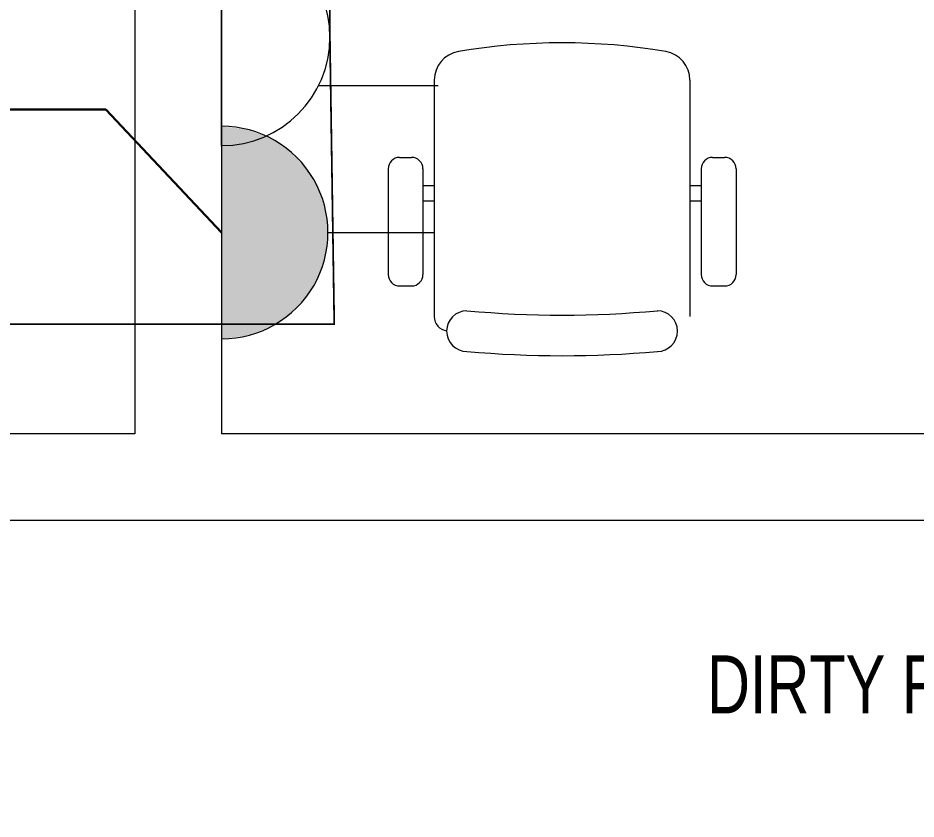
# Model space of a CAD drawing. Header units: metres. Extents: x 75097 to 220762, y -1557923 to -1361206.
# Drawn here: x 166662 to 168212, y -1410498 to -1409115 of the extents above; entities that cross this region are included whole.
import ezdxf

# ---------------------------------------------------------------- set-up
doc = ezdxf.new("R2010")
doc.units = ezdxf.units.M
doc.layers.get('0').update_dxf_attribs({"lineweight": 0})
for name, color, linetype, lineweight in [('A-100 - Copy$0$72_EGR_BASE_TEXT', 8, 'Continuous', 0), ('A-100 - Copy$0$Medical Equipment and Furniture', 8, 'Continuous', 0), ('A-100 - Copy$0$NEW', 8, 'Continuous', 5), ('A-100 - Copy$0$Walls', 8, 'Continuous', 0), ('E-LG', 245, 'Continuous', 30)]:
    doc.layers.add(name, color=color, linetype=linetype, lineweight=lineweight)
doc.layers.add('E-POWR', color=7, linetype='Continuous', lineweight=9, true_color=0x4e7e3e)
doc.layers.add('E-PW', color=7, linetype='Continuous', lineweight=9, true_color=0x4e7e3e)
doc.styles.add('A-100 - Copy$0$X3G_ENTITY_2587EA', font='swisscl.ttf', dxfattribs={"height": 200})

# ---------------------------------------------------------------- blocks, each defined once
blk = doc.blocks.new('GI-041_dwg_E-SKT2-3902840-GI-041')
at = {"layer": 'E-POWR'}
blk.add_line((0.1982, 0), (-0.1982, 0), dxfattribs=at)
at = {"layer": 'E-PW'}
for p, q in [((-0.0879, 0.1765), (-0.0879, 0.3944)), ((0.0878, 0.1766), (0.0878, 0.3944)), ((-0.1466, 0), (0.1466, 0))]:
    blk.add_line(p, q, dxfattribs=at)
blk.add_arc((0, 0), 0.1972, 0.0142, 180.0142, dxfattribs=at)
blk = doc.blocks.new('GI-041_dwg_UPS-E-SKT1-3902843-GI-041')
at = {"layer": 'E-POWR'}
blk.add_hatch(color=256, dxfattribs=at).paths.add_polyline_path([(-0.1987, -0.0005), (0.1987, -0.0005), (0.1929, 0.0471), (0.176, 0.0919), (0.1487, 0.1313), (0.1129, 0.1631), (0.0705, 0.1853), (0.024, 0.1968), (-0.024, 0.1968), (-0.0705, 0.1853), (-0.1129, 0.1631), (-0.1487, 0.1313), (-0.176, 0.0919), (-0.1929, 0.0471)], flags=0)
for p, q in [((0, 0.1983), (0, 0.397)), ((-0.1987, -0.0005), (0.1987, -0.0005)), ((-0.1473, -0.0005), (0.1473, -0.0005))]:
    blk.add_line(p, q, dxfattribs=at)
blk.add_arc((0, -0.0005), 0.1987, 360, 180, dxfattribs=at)
blk = doc.blocks.new('*X81')
for p, q in [((5, 3), (5, 3)), ((5, 3), (5, 3)), ((5, 3), (5, 3)), ((5, 3), (5, 3)), ((5, 3), (5, 3)), ((5, 3), (5, 3)), ((5, 3), (5, 3)), ((5, 3), (5, 3)), ((5, 3), (5, 3)), ((5, 3), (5, 3)), ((5, 3), (5, 3)), ((5, 3), (5, 3)), ((5, 3), (5, 3)), ((5, 3), (5, 3)), ((5, 3), (5, 3)), ((5, 3), (5, 3)), ((5, 3), (5, 3)), ((5, 3), (5, 3)), ((5, 3), (5, 3)), ((5, 3), (5, 3)), ((5, 3), (5, 3)), ((5, 3), (5, 3)), ((5, 3), (5, 3)), ((5, 3), (5, 3)), ((5, 3), (5, 3)), ((5, 3), (5, 3)), ((5, 3), (5, 3)), ((5, 3), (5, 3)), ((5, 3), (5, 3)), ((5, 3), (5, 3)), ((5, 3), (5, 3)), ((5, 3), (5, 3)), ((5, 3), (5, 3)), ((5, 3), (5, 3)), ((5, 3), (5, 3)), ((5, 3), (5, 3)), ((5, 3), (5, 3)), ((5, 3), (5, 3)), ((5, 3), (5, 3)), ((5, 3), (5, 3)), ((5, 3), (5, 3)), ((5, 3), (5, 3)), ((5, 3), (5, 3)), ((5, 3), (5, 3)), ((5, 3), (5, 3)), ((5, 3), (5, 3)), ((5, 3), (5, 3)), ((5, 3), (5, 3)), ((5, 3), (5, 3)), ((5, 3), (5, 3)), ((5, 3), (5, 3)), ((5, 3), (5, 3)), ((5, 3), (5, 3)), ((5, 3), (5, 3)), ((5, 3), (5, 3)), ((5, 3), (5, 3)), ((5, 3), (5, 3)), ((5, 3), (5, 3)), ((5, 3), (5, 3)), ((5, 3), (5, 3)), ((5, 3), (5, 3)), ((5, 3), (5, 3)), ((5, 3), (5, 3)), ((5, 3), (5, 3)), ((5, 3), (5, 3)), ((5, 3), (5, 3)), ((6, 3), (5, 3)), ((5, 3), (5, 3)), ((6, 3), (5, 3)), ((5, 3), (5, 3)), ((6, 3), (5, 3)), ((5, 3), (5, 3)), ((6, 3), (5, 3)), ((5, 3), (5, 3)), ((5, 3), (5, 3)), ((5, 3), (5, 3)), ((5, 3), (5, 3)), ((5, 3), (5, 3)), ((5, 3), (5, 3)), ((5, 3), (5, 3)), ((5, 3), (5, 3)), ((5, 3), (5, 3)), ((5, 3), (5, 3)), ((5, 3), (5, 3)), ((5, 3), (5, 3)), ((5, 3), (5, 3)), ((5, 3), (5, 3)), ((5, 3), (5, 3)), ((5, 3), (5, 3)), ((5, 3), (5, 3)), ((5, 3), (5, 3)), ((5, 3), (5, 3)), ((5, 3), (5, 3)), ((5, 3), (5, 3)), ((5, 3), (5, 3)), ((5, 3), (5, 3)), ((6, 3), (6, 3)), ((6, 3), (6, 3)), ((6, 3), (6, 3)), ((6, 3), (6, 3)), ((6, 3), (6, 3)), ((6, 3), (6, 3)), ((6, 3), (6, 3)), ((6, 3), (6, 3)), ((6, 3), (6, 3)), ((6, 3), (6, 3)), ((6, 3), (6, 3)), ((6, 3), (6, 3)), ((6, 3), (6, 3)), ((6, 3), (6, 3)), ((6, 3), (6, 3)), ((6, 3), (6, 3)), ((6, 3), (6, 3)), ((6, 3), (6, 3)), ((6, 3), (6, 3)), ((6, 3), (6, 3)), ((6, 3), (6, 3)), ((6, 3), (6, 3)), ((6, 3), (6, 3)), ((6, 3), (6, 3)), ((6, 3), (6, 3)), ((6, 3), (6, 3)), ((6, 3), (6, 3)), ((6, 3), (6, 3)), ((6, 3), (6, 3)), ((6, 3), (6, 3)), ((6, 3), (6, 3)), ((6, 3), (6, 3)), ((6, 3), (6, 3)), ((6, 3), (6, 3)), ((6, 3), (6, 3)), ((6, 3), (6, 3)), ((6, 3), (6, 3)), ((6, 3), (6, 3)), ((6, 3), (6, 3)), ((6, 3), (6, 3)), ((6, 3), (6, 3)), ((6, 3), (6, 3)), ((6, 3), (6, 3)), ((6, 3), (6, 3)), ((6, 3), (6, 3)), ((6, 3), (6, 3)), ((6, 3), (6, 3)), ((6, 3), (6, 3)), ((6, 3), (6, 3)), ((6, 3), (6, 3)), ((6, 3), (6, 3)), ((6, 3), (6, 3)), ((6, 3), (6, 3)), ((6, 3), (6, 3)), ((6, 3), (6, 3)), ((6, 3), (6, 3)), ((6, 3), (6, 3)), ((6, 3), (6, 3)), ((6, 3), (6, 3)), ((6, 3), (6, 3)), ((6, 3), (6, 3)), ((6, 3), (6, 3)), ((6, 3), (6, 3)), ((6, 3), (6, 3)), ((6, 3), (6, 3)), ((6, 3), (6, 3)), ((6, 3), (6, 3)), ((6, 3), (6, 3)), ((6, 3), (6, 3)), ((6, 3), (6, 3)), ((6, 3), (6, 3)), ((6, 3), (6, 3)), ((6, 3), (6, 3)), ((6, 3), (6, 3)), ((6, 3), (6, 3)), ((6, 3), (6, 3)), ((6, 3), (6, 3)), ((6, 3), (6, 3)), ((6, 3), (6, 3)), ((6, 3), (6, 3)), ((6, 3), (6, 3)), ((6, 3), (6, 3)), ((6, 3), (6, 3)), ((6, 3), (6, 3)), ((6, 3), (6, 3)), ((6, 3), (6, 3)), ((6, 3), (6, 3)), ((6, 3), (6, 3)), ((6, 3), (6, 3)), ((6, 3), (6, 3)), ((6, 3), (6, 3)), ((6, 3), (6, 3)), ((6, 3), (6, 3)), ((6, 3), (6, 3)), ((6, 3), (6, 3)), ((6, 3), (6, 3)), ((6, 3), (6, 3)), ((6, 3), (6, 3)), ((6, 3), (6, 3)), ((6, 3), (6, 3)), ((6, 3), (6, 3)), ((6, 3), (6, 3)), ((6, 3), (6, 3)), ((6, 3), (6, 3)), ((6, 3), (6, 3)), ((6, 3), (6, 3)), ((6, 3), (6, 3)), ((6, 3), (6, 3)), ((6, 3), (6, 3)), ((6, 3), (6, 3)), ((6, 3), (6, 3)), ((6, 3), (6, 3)), ((6, 3), (6, 3)), ((6, 3), (6, 3)), ((6, 3), (6, 3)), ((6, 3), (6, 3)), ((6, 3), (6, 3)), ((6, 3), (6, 3)), ((6, 3), (6, 3)), ((6, 3), (6, 3)), ((6, 3), (6, 3)), ((6, 3), (6, 3)), ((6, 3), (6, 3)), ((6, 3), (6, 3)), ((6, 3), (6, 3)), ((6, 3), (6, 3)), ((6, 3), (6, 3)), ((6, 3), (6, 3)), ((6, 3), (6, 3)), ((6, 3), (6, 3)), ((6, 3), (6, 3)), ((6, 3), (6, 3)), ((6, 3), (6, 3)), ((6, 3), (6, 3)), ((6, 3), (6, 3)), ((6, 3), (6, 3)), ((6, 3), (6, 3)), ((6, 3), (6, 3)), ((6, 3), (6, 3)), ((6, 3), (6, 3)), ((6, 3), (6, 3)), ((6, 3), (6, 3)), ((6, 3), (6, 3)), ((6, 3), (6, 3)), ((6, 3), (6, 3)), ((6, 3), (6, 3)), ((6, 3), (6, 3)), ((6, 3), (6, 3)), ((6, 3), (6, 3)), ((6, 3), (6, 3)), ((6, 3), (6, 3)), ((6, 3), (6, 3)), ((6, 3), (6, 3)), ((6, 3), (6, 3)), ((6, 3), (6, 3)), ((6, 3), (6, 3)), ((6, 3), (6, 3)), ((6, 3), (6, 3)), ((6, 3), (6, 3)), ((6, 3), (6, 3)), ((6, 3), (6, 3)), ((6, 3), (6, 3)), ((6, 3), (6, 3)), ((6, 3), (6, 3)), ((6, 3), (6, 3)), ((6, 3), (6, 3)), ((6, 3), (6, 3)), ((6, 3), (6, 3)), ((6, 3), (6, 3)), ((6, 3), (6, 3)), ((6, 3), (6, 3)), ((6, 3), (6, 3)), ((6, 3), (6, 3)), ((6, 3), (6, 3)), ((6, 3), (6, 3)), ((6, 3), (6, 3)), ((6, 3), (6, 3)), ((6, 3), (6, 3)), ((6, 3), (6, 3)), ((6, 3), (6, 3)), ((6, 3), (6, 3)), ((6, 3), (6, 3)), ((6, 3), (6, 3)), ((6, 3), (6, 3)), ((6, 3), (6, 3)), ((6, 3), (6, 3)), ((6, 3), (6, 3)), ((6, 3), (6, 3)), ((6, 3), (6, 3)), ((6, 3), (6, 3)), ((6, 3), (6, 3)), ((6, 3), (6, 3)), ((6, 3), (6, 3)), ((6, 3), (6, 3)), ((6, 3), (6, 3)), ((6, 3), (6, 3)), ((6, 3), (6, 3)), ((6, 3), (6, 3)), ((6, 3), (6, 3)), ((6, 3), (6, 3)), ((6, 3), (6, 3)), ((6, 3), (6, 3)), ((6, 3), (6, 3)), ((6, 3), (6, 3)), ((6, 3), (5, 3)), ((6, 3), (5, 3)), ((6, 3), (5, 3)), ((6, 3), (5, 3)), ((6, 3), (5, 3)), ((6, 3), (6, 3)), ((6, 3), (6, 3)), ((6, 3), (6, 3)), ((6, 3), (6, 3)), ((6, 3), (6, 3)), ((6, 3), (6, 3)), ((6, 3), (6, 3)), ((6, 3), (6, 3)), ((6, 3), (6, 3)), ((6, 3), (6, 3)), ((6, 3), (6, 3)), ((6, 3), (6, 3)), ((6, 3), (6, 3)), ((6, 3), (6, 3)), ((6, 3), (6, 3)), ((6, 3), (6, 3)), ((6, 3), (6, 3)), ((6, 3), (6, 3)), ((6, 3), (6, 3)), ((6, 3), (6, 3)), ((6, 3), (6, 3)), ((6, 3), (6, 3)), ((6, 3), (6, 3)), ((6, 3), (6, 3)), ((6, 3), (6, 3)), ((6, 3), (6, 3)), ((6, 3), (6, 3)), ((6, 3), (6, 3)), ((6, 3), (6, 3)), ((6, 3), (6, 3)), ((6, 3), (6, 3)), ((6, 3), (6, 3)), ((6, 3), (6, 3)), ((6, 3), (6, 3)), ((6, 3), (6, 3)), ((6, 3), (6, 3)), ((6, 3), (6, 3)), ((6, 3), (6, 3)), ((6, 3), (6, 3)), ((6, 3), (6, 3)), ((6, 3), (6, 3)), ((6, 3), (6, 3)), ((6, 3), (6, 3)), ((6, 3), (6, 3)), ((6, 3), (6, 3)), ((6, 3), (6, 3)), ((6, 3), (6, 3)), ((6, 3), (6, 3)), ((6, 3), (6, 3)), ((6, 3), (6, 3)), ((6, 3), (6, 3)), ((6, 3), (6, 3)), ((6, 3), (6, 3)), ((6, 3), (6, 3)), ((6, 3), (6, 3)), ((6, 3), (6, 3)), ((6, 3), (6, 3)), ((6, 3), (6, 3)), ((6, 3), (6, 3)), ((6, 3), (6, 3)), ((6, 3), (6, 3)), ((6, 3), (6, 3)), ((6, 3), (6, 3)), ((6, 3), (6, 3)), ((6, 3), (6, 3)), ((6, 3), (6, 3)), ((6, 3), (6, 3)), ((6, 3), (6, 3)), ((6, 3), (6, 3)), ((6, 3), (6, 3)), ((6, 3), (6, 3)), ((6, 3), (6, 3)), ((6, 3), (6, 3)), ((6, 3), (6, 3)), ((6, 3), (6, 3)), ((6, 3), (6, 3)), ((6, 3), (6, 3)), ((6, 3), (6, 3)), ((6, 3), (6, 3)), ((6, 3), (6, 3)), ((6, 3), (6, 3)), ((6, 3), (6, 3)), ((6, 3), (6, 3)), ((6, 3), (6, 3)), ((6, 3), (6, 3)), ((6, 3), (6, 3)), ((6, 3), (6, 3)), ((6, 3), (6, 3)), ((6, 3), (6, 3)), ((6, 3), (6, 3)), ((6, 3), (6, 3)), ((6, 3), (6, 3)), ((6, 3), (6, 3)), ((6, 3), (6, 3)), ((6, 3), (6, 3)), ((6, 3), (6, 3)), ((6, 3), (6, 3)), ((6, 3), (6, 3)), ((6, 3), (6, 3)), ((6, 3), (6, 3)), ((6, 3), (6, 3)), ((6, 3), (6, 3)), ((6, 3), (6, 3)), ((6, 3), (6, 3)), ((6, 3), (6, 3)), ((6, 3), (6, 3)), ((6, 3), (6, 3)), ((6, 3), (6, 3)), ((6, 3), (6, 3)), ((6, 3), (6, 3)), ((6, 3), (6, 3)), ((6, 3), (6, 3)), ((6, 3), (6, 3)), ((6, 3), (6, 3)), ((6, 3), (6, 3)), ((6, 3), (6, 3)), ((6, 3), (6, 3)), ((6, 3), (6, 3)), ((6, 3), (6, 3)), ((6, 3), (6, 3)), ((6, 3), (6, 3)), ((6, 3), (6, 3)), ((6, 3), (6, 3)), ((6, 3), (6, 3)), ((6, 3), (6, 3)), ((6, 3), (6, 3)), ((6, 3), (6, 3)), ((6, 3), (6, 3)), ((6, 3), (6, 3)), ((6, 3), (6, 3)), ((6, 3), (6, 3)), ((6, 3), (6, 3)), ((6, 3), (6, 3)), ((6, 3), (6, 3)), ((6, 3), (6, 3)), ((6, 3), (6, 3)), ((6, 3), (6, 3)), ((6, 3), (6, 3)), ((6, 3), (6, 3)), ((6, 3), (6, 3)), ((6, 3), (6, 3)), ((6, 3), (6, 3)), ((6, 3), (6, 3)), ((6, 3), (6, 3)), ((6, 3), (6, 3)), ((6, 3), (6, 3)), ((6, 3), (6, 3)), ((6, 3), (6, 3)), ((6, 3), (6, 3)), ((6, 3), (6, 3)), ((6, 3), (6, 3)), ((6, 3), (6, 3)), ((6, 3), (6, 3)), ((6, 3), (6, 3)), ((6, 3), (6, 3)), ((6, 3), (6, 3)), ((6, 3), (6, 3)), ((6, 3), (6, 3)), ((6, 3), (6, 3)), ((6, 3), (6, 3)), ((6, 3), (6, 3)), ((6, 3), (6, 3)), ((6, 3), (6, 3)), ((6, 3), (6, 3)), ((6, 3), (6, 3)), ((6, 3), (6, 3)), ((6, 3), (6, 3)), ((6, 3), (6, 3)), ((6, 3), (6, 3)), ((6, 3), (6, 3)), ((6, 3), (6, 3)), ((6, 3), (6, 3)), ((6, 3), (6, 3)), ((6, 3), (6, 3)), ((6, 3), (6, 3)), ((6, 3), (6, 3)), ((6, 3), (6, 3)), ((6, 3), (6, 3)), ((6, 3), (6, 3)), ((6, 3), (6, 3)), ((6, 3), (6, 3)), ((6, 3), (6, 3)), ((6, 3), (6, 3)), ((6, 3), (6, 3)), ((6, 3), (6, 3)), ((6, 3), (6, 3)), ((6, 3), (6, 3)), ((6, 3), (6, 3)), ((6, 3), (6, 3)), ((6, 3), (6, 3)), ((6, 3), (6, 3)), ((6, 3), (6, 3)), ((6, 3), (6, 3)), ((6, 3), (6, 3)), ((6, 3), (6, 3)), ((6, 3), (6, 3)), ((6, 3), (6, 3)), ((6, 3), (6, 3)), ((6, 3), (6, 3)), ((6, 3), (6, 3)), ((6, 3), (6, 3)), ((6, 3), (6, 3)), ((6, 3), (6, 3)), ((6, 3), (6, 3)), ((6, 3), (6, 3)), ((6, 3), (6, 3)), ((6, 3), (6, 3)), ((6, 3), (6, 3)), ((6, 3), (6, 3)), ((6, 3), (6, 3)), ((6, 3), (6, 3)), ((6, 3), (6, 3)), ((6, 3), (6, 3)), ((6, 3), (6, 3)), ((6, 3), (6, 3)), ((6, 3), (6, 3)), ((6, 3), (6, 3)), ((6, 3), (6, 3)), ((6, 3), (6, 3)), ((6, 3), (6, 3)), ((6, 3), (6, 3)), ((6, 3), (6, 3)), ((6, 3), (6, 3)), ((6, 3), (6, 3)), ((6, 3), (6, 3)), ((6, 3), (6, 3)), ((6, 3), (6, 3)), ((6, 3), (6, 3)), ((6, 3), (6, 3)), ((6, 3), (6, 3)), ((6, 3), (6, 3)), ((6, 3), (6, 3)), ((6, 3), (6, 3)), ((6, 3), (6, 3)), ((6, 3), (6, 3)), ((6, 3), (6, 3)), ((6, 3), (6, 3)), ((6, 3), (6, 3)), ((6, 3), (6, 3)), ((6, 3), (6, 3)), ((6, 3), (6, 3)), ((6, 3), (6, 3)), ((6, 3), (6, 3)), ((6, 3), (6, 3)), ((6, 3), (6, 3)), ((6, 3), (6, 3)), ((6, 3), (6, 3)), ((6, 3), (6, 3)), ((6, 3), (6, 3)), ((6, 3), (6, 3)), ((6, 3), (6, 3)), ((6, 3), (6, 3)), ((6, 3), (6, 3)), ((6, 3), (6, 3)), ((6, 3), (6, 3)), ((6, 3), (6, 3)), ((6, 3), (6, 3)), ((6, 3), (6, 3)), ((6, 3), (6, 3)), ((6, 3), (6, 3)), ((6, 3), (6, 3)), ((6, 3), (6, 3)), ((6, 3), (6, 3)), ((6, 3), (6, 3)), ((6, 3), (6, 3)), ((6, 3), (6, 3)), ((6, 3), (6, 3)), ((6, 3), (6, 3)), ((6, 3), (6, 3)), ((6, 3), (6, 3)), ((6, 3), (6, 3)), ((6, 3), (6, 3)), ((6, 3), (6, 3)), ((6, 3), (6, 3)), ((6, 3), (6, 3)), ((6, 3), (6, 3)), ((6, 3), (6, 3)), ((6, 3), (6, 3)), ((6, 3), (6, 3)), ((6, 3), (6, 3)), ((6, 3), (6, 3)), ((6, 3), (6, 3)), ((6, 3), (6, 3)), ((6, 3), (6, 3)), ((6, 3), (6, 3)), ((6, 3), (6, 3)), ((6, 3), (6, 3)), ((6, 3), (6, 3)), ((6, 3), (6, 3)), ((6, 3), (6, 3)), ((6, 3), (6, 3)), ((6, 3), (6, 3)), ((6, 3), (6, 3)), ((6, 3), (6, 3)), ((6, 3), (6, 3)), ((6, 3), (6, 3)), ((6, 3), (6, 3)), ((6, 3), (6, 3)), ((6, 3), (6, 3)), ((6, 3), (6, 3)), ((6, 3), (6, 3)), ((6, 3), (6, 3)), ((6, 3), (6, 3)), ((6, 3), (6, 3)), ((6, 3), (6, 3)), ((6, 3), (6, 3)), ((6, 3), (6, 3)), ((6, 3), (6, 3)), ((6, 3), (6, 3)), ((6, 3), (6, 3)), ((6, 3), (6, 3)), ((6, 3), (6, 3)), ((6, 3), (6, 3)), ((6, 3), (6, 3)), ((6, 3), (6, 3)), ((6, 3), (6, 3)), ((6, 3), (6, 3))]:
    blk.add_line(p, q)
blk = doc.blocks.new('*X82')
for p, q in [((13, 1), (13, 1)), ((13, 1), (13, 1)), ((13, 1), (13, 1)), ((13, 1), (13, 1)), ((13, 1), (13, 1)), ((13, 1), (13, 1)), ((13, 1), (13, 1)), ((13, 1), (13, 1)), ((13, 1), (13, 1)), ((13, 1), (13, 1)), ((13, 1), (13, 1)), ((13, 1), (13, 1)), ((13, 1), (13, 1)), ((13, 1), (13, 1)), ((13, 1), (13, 1)), ((13, 1), (14, 1)), ((13, 1), (14, 1)), ((13, 1), (14, 1)), ((13, 1), (13, 1)), ((13, 1), (13, 1)), ((13, 1), (13, 1)), ((13, 1), (13, 1)), ((13, 1), (13, 1)), ((13, 1), (13, 1)), ((13, 1), (13, 1)), ((13, 1), (13, 1)), ((13, 1), (13, 1)), ((13, 1), (13, 1)), ((13, 1), (13, 1)), ((13, 1), (13, 1)), ((13, 1), (13, 1)), ((13, 1), (13, 1)), ((13, 1), (13, 1)), ((13, 1), (13, 1)), ((13, 1), (13, 1)), ((13, 1), (13, 1)), ((13, 1), (13, 1)), ((13, 1), (13, 1)), ((13, 1), (13, 1)), ((13, 1), (13, 1)), ((13, 1), (13, 1)), ((13, 1), (13, 1)), ((13, 1), (13, 1)), ((13, 1), (13, 1)), ((13, 1), (13, 1)), ((13, 1), (13, 1)), ((13, 1), (13, 1)), ((13, 1), (13, 1)), ((13, 1), (13, 1)), ((13, 1), (13, 1)), ((13, 1), (13, 1)), ((13, 1), (13, 1)), ((13, 1), (13, 1)), ((13, 1), (13, 1)), ((13, 1), (13, 1)), ((13, 1), (13, 1)), ((13, 1), (13, 1)), ((13, 1), (13, 1)), ((13, 1), (13, 1)), ((13, 1), (13, 1)), ((13, 1), (13, 1)), ((13, 1), (13, 1)), ((13, 1), (13, 1)), ((13, 1), (13, 1)), ((13, 1), (13, 1)), ((13, 1), (13, 1)), ((13, 1), (13, 1)), ((13, 1), (13, 1)), ((13, 1), (13, 1)), ((13, 1), (13, 1)), ((13, 1), (13, 1)), ((13, 1), (13, 1)), ((13, 1), (13, 1)), ((13, 1), (13, 1)), ((13, 1), (13, 1)), ((13, 1), (13, 1)), ((13, 1), (13, 1)), ((13, 1), (13, 1)), ((13, 1), (13, 1)), ((13, 1), (13, 1)), ((13, 1), (13, 1)), ((13, 1), (13, 1)), ((13, 1), (13, 1)), ((13, 1), (13, 1)), ((13, 1), (13, 1)), ((13, 1), (13, 1)), ((13, 1), (13, 1)), ((13, 1), (13, 1)), ((13, 1), (13, 1)), ((13, 1), (13, 1)), ((13, 1), (13, 1)), ((13, 1), (13, 1)), ((13, 1), (13, 1)), ((13, 1), (13, 1)), ((13, 1), (13, 1)), ((13, 1), (13, 1)), ((13, 1), (13, 1)), ((13, 1), (13, 1)), ((13, 1), (13, 1)), ((13, 1), (13, 1)), ((13, 1), (13, 1)), ((13, 1), (13, 1)), ((13, 1), (13, 1)), ((13, 1), (13, 1)), ((13, 1), (13, 1)), ((13, 1), (13, 1)), ((13, 1), (13, 1)), ((13, 1), (13, 1)), ((13, 1), (13, 1)), ((13, 1), (13, 1)), ((13, 1), (13, 1)), ((13, 1), (13, 1)), ((13, 1), (13, 1)), ((13, 1), (13, 1)), ((13, 1), (13, 1)), ((13, 1), (13, 1)), ((13, 1), (13, 1)), ((13, 1), (13, 1)), ((13, 1), (13, 1)), ((13, 1), (13, 1)), ((13, 1), (13, 1)), ((13, 1), (13, 1)), ((13, 1), (13, 1)), ((13, 1), (14, 1)), ((13, 0), (13, 0)), ((13, 0), (13, 0)), ((13, 0), (13, 0)), ((13, 0), (13, 0)), ((13, 0), (13, 0)), ((13, 0), (13, 0)), ((13, 0), (13, 0)), ((13, 0), (13, 0)), ((13, 0), (13, 0)), ((13, 0), (13, 0)), ((13, 0), (13, 0)), ((13, 0), (13, 0)), ((13, 0), (13, 0)), ((13, 0), (13, 0)), ((13, 0), (13, 0)), ((13, 0), (13, 0)), ((13, 0), (13, 0)), ((13, 0), (13, 0)), ((13, 0), (13, 0)), ((13, 0), (13, 0)), ((13, 0), (13, 0)), ((13, 0), (13, 0)), ((13, 0), (13, 0)), ((13, 0), (13, 0)), ((13, 0), (13, 0)), ((13, 0), (13, 0)), ((13, 0), (13, 0)), ((13, 0), (13, 0)), ((13, 0), (13, 0)), ((13, 0), (13, 0)), ((13, 0), (13, 0)), ((13, 0), (13, 0)), ((13, 0), (13, 0)), ((13, 0), (13, 0)), ((13, 0), (13, 0)), ((13, 0), (13, 0)), ((13, 0), (13, 0)), ((13, 0), (13, 0)), ((13, 0), (13, 0)), ((13, 0), (13, 0)), ((13, 0), (13, 0)), ((13, 0), (13, 0)), ((13, 0), (13, 0)), ((13, 0), (13, 0)), ((13, 0), (13, 0)), ((13, 0), (13, 0)), ((13, 0), (13, 0)), ((13, 0), (13, 0)), ((13, 0), (14, 0)), ((13, 0), (14, 0)), ((13, 0), (13, 0)), ((13, 0), (14, 0)), ((14, 1), (14, 1)), ((14, 1), (14, 1)), ((14, 1), (14, 1)), ((14, 1), (14, 1)), ((14, 1), (14, 1)), ((14, 1), (14, 1)), ((14, 1), (14, 1)), ((14, 1), (14, 1)), ((14, 1), (14, 1)), ((14, 1), (14, 1)), ((14, 1), (14, 1)), ((14, 1), (14, 1)), ((14, 1), (14, 1)), ((14, 1), (14, 1)), ((14, 1), (14, 1)), ((14, 1), (14, 1)), ((14, 1), (14, 1)), ((14, 1), (14, 1)), ((14, 1), (14, 1)), ((14, 1), (14, 1)), ((14, 1), (14, 1)), ((14, 1), (14, 1)), ((14, 1), (14, 1)), ((14, 1), (14, 1)), ((14, 1), (14, 1)), ((14, 1), (14, 1)), ((14, 1), (14, 1)), ((14, 1), (14, 1)), ((14, 1), (14, 1)), ((14, 1), (14, 1)), ((14, 1), (14, 1)), ((14, 1), (14, 1)), ((14, 1), (14, 1)), ((14, 1), (14, 1)), ((14, 1), (14, 1)), ((14, 1), (14, 1)), ((14, 1), (14, 1)), ((14, 1), (14, 1)), ((14, 1), (14, 1)), ((14, 1), (14, 1)), ((14, 1), (14, 1)), ((14, 1), (14, 1)), ((14, 1), (14, 1)), ((14, 1), (14, 1)), ((14, 1), (14, 1)), ((14, 1), (14, 1)), ((14, 1), (14, 1)), ((14, 1), (14, 1)), ((14, 1), (14, 1)), ((14, 1), (14, 1)), ((14, 1), (14, 1)), ((14, 1), (14, 1)), ((14, 1), (14, 1)), ((14, 1), (14, 1)), ((14, 1), (14, 1)), ((14, 1), (14, 1)), ((14, 1), (14, 1)), ((14, 1), (14, 1)), ((14, 1), (14, 1)), ((14, 1), (14, 1)), ((14, 1), (14, 1)), ((14, 1), (14, 1)), ((14, 1), (14, 1)), ((14, 1), (14, 1)), ((14, 1), (14, 1)), ((14, 1), (14, 1)), ((14, 1), (14, 1)), ((14, 1), (14, 1)), ((14, 1), (14, 1)), ((14, 1), (14, 1)), ((14, 1), (14, 1)), ((14, 1), (14, 1)), ((14, 1), (14, 1)), ((14, 1), (14, 1)), ((14, 1), (14, 1)), ((14, 1), (14, 1)), ((14, 1), (14, 1)), ((14, 1), (14, 1)), ((14, 1), (14, 1)), ((14, 1), (14, 1)), ((14, 1), (14, 1)), ((14, 1), (14, 1)), ((14, 1), (14, 1)), ((14, 1), (14, 1)), ((14, 1), (14, 1)), ((14, 1), (14, 1)), ((14, 1), (14, 1)), ((14, 1), (14, 1)), ((14, 1), (14, 1)), ((14, 1), (14, 1)), ((14, 1), (14, 1)), ((14, 1), (14, 1)), ((14, 1), (14, 1)), ((14, 1), (14, 1)), ((14, 0), (14, 0)), ((14, 0), (14, 0)), ((14, 0), (14, 0)), ((14, 0), (14, 0)), ((14, 0), (14, 0)), ((14, 0), (14, 0)), ((14, 0), (14, 0)), ((14, 0), (14, 0)), ((14, 0), (14, 0)), ((14, 0), (14, 0)), ((14, 0), (14, 0)), ((14, 0), (14, 0)), ((14, 0), (14, 0)), ((14, 0), (14, 0)), ((14, 0), (14, 0)), ((14, 0), (14, 0)), ((14, 0), (14, 0)), ((14, 0), (14, 0)), ((14, 0), (14, 0)), ((14, 0), (14, 0)), ((14, 0), (14, 0)), ((14, 0), (14, 0)), ((14, 0), (14, 0)), ((14, 0), (14, 0)), ((14, 0), (14, 0)), ((14, 0), (14, 0)), ((14, 0), (14, 0)), ((14, 0), (14, 0)), ((14, 0), (14, 0)), ((14, 0), (14, 0)), ((14, 0), (14, 0)), ((14, 0), (14, 0)), ((14, 0), (14, 0)), ((14, 0), (14, 0)), ((14, 0), (14, 0)), ((14, 0), (14, 0)), ((14, 0), (14, 0)), ((14, 0), (14, 0)), ((14, 0), (14, 0)), ((14, 0), (14, 0)), ((14, 0), (14, 0)), ((14, 0), (14, 0)), ((14, 0), (14, 0)), ((14, 0), (14, 0)), ((14, 0), (14, 0)), ((14, 0), (14, 0)), ((14, 0), (14, 0)), ((14, 0), (14, 0)), ((13, 0), (13, 0)), ((13, 0), (14, 0)), ((13, 0), (13, 0)), ((13, 0), (14, 0)), ((13, 0), (13, 0)), ((13, 0), (14, 0)), ((13, 0), (13, 0)), ((13, 0), (13, 0)), ((13, 0), (13, 0)), ((13, 0), (13, 0)), ((13, 0), (14, 0)), ((13, 0), (13, 0)), ((13, 0), (14, 0)), ((13, 0), (13, 0)), ((13, 0), (14, 0)), ((13, 0), (13, 0)), ((13, 0), (14, 0)), ((13, 0), (13, 0)), ((13, 0), (14, 0)), ((13, 0), (13, 0)), ((13, 0), (14, 0)), ((13, 0), (13, 0)), ((13, 0), (14, 0)), ((13, 0), (13, 0)), ((13, 0), (13, 0)), ((13, 0), (13, 0)), ((13, 0), (14, 0)), ((13, 0), (13, 0)), ((13, 0), (14, 0)), ((13, 0), (13, 0)), ((13, 0), (14, 0)), ((13, 0), (13, 0)), ((13, 0), (14, 0)), ((13, 0), (13, 0)), ((13, 0), (13, 0)), ((13, 0), (13, 0)), ((13, 0), (13, 0)), ((13, 0), (13, 0)), ((13, 0), (13, 0)), ((13, 0), (13, 0)), ((13, 0), (13, 0)), ((13, 0), (13, 0)), ((13, 0), (13, 0)), ((13, 0), (13, 0)), ((13, 0), (13, 0)), ((13, 0), (13, 0)), ((13, 0), (13, 0)), ((13, 0), (13, 0)), ((13, 0), (13, 0)), ((13, 0), (13, 0)), ((13, 0), (13, 0)), ((13, 0), (13, 0)), ((13, 0), (13, 0)), ((13, 0), (13, 0)), ((13, 0), (13, 0)), ((13, 0), (13, 0)), ((13, 0), (13, 0)), ((13, 0), (13, 0)), ((13, 0), (13, 0)), ((13, 0), (13, 0)), ((13, 0), (13, 0)), ((13, 0), (13, 0)), ((13, 0), (13, 0)), ((13, 0), (13, 0)), ((13, -1), (13, -1)), ((13, -1), (13, -1)), ((13, -1), (13, -1)), ((13, -1), (13, -1)), ((13, -1), (13, -1)), ((13, -1), (14, -1)), ((13, -1), (13, -1)), ((14, 0), (14, 0)), ((14, 0), (14, 0)), ((14, 0), (14, 0)), ((14, 0), (14, 0)), ((14, 0), (14, 0)), ((14, 0), (14, 0)), ((14, 0), (14, 0)), ((14, 0), (14, 0)), ((14, 0), (14, 0)), ((14, 0), (14, 0)), ((14, 0), (14, 0)), ((14, 0), (14, 0)), ((14, 0), (14, 0)), ((14, 0), (14, 0)), ((14, 0), (14, 0)), ((13, 0), (14, 0)), ((14, 0), (14, 0)), ((14, 0), (14, 0)), ((14, 0), (14, 0)), ((14, 0), (14, 0)), ((14, 0), (14, 0)), ((14, 0), (14, 0)), ((14, 0), (14, 0)), ((14, 0), (14, 0)), ((14, 0), (14, 0)), ((14, 0), (14, 0)), ((14, 0), (14, 0)), ((14, 0), (14, 0)), ((14, 0), (14, 0)), ((14, 0), (14, 0)), ((14, 0), (14, 0)), ((14, 0), (14, 0)), ((14, 0), (14, 0)), ((14, 0), (14, 0)), ((14, 0), (14, 0)), ((14, 0), (14, 0)), ((14, 0), (14, 0)), ((14, 0), (14, 0)), ((14, 0), (14, 0)), ((14, 0), (14, 0)), ((14, 0), (14, 0)), ((14, 0), (14, 0)), ((14, 0), (14, 0)), ((14, 0), (14, 0)), ((14, 0), (14, 0)), ((14, 0), (14, 0)), ((14, 0), (14, 0)), ((14, 0), (14, 0)), ((14, 0), (14, 0)), ((14, 0), (14, 0)), ((14, -1), (14, -1)), ((14, -1), (14, -1)), ((14, -1), (14, -1)), ((14, -1), (14, -1)), ((14, -1), (14, -1))]:
    blk.add_line(p, q)
blk = doc.blocks.new('A-100 - Copy$0$GF21018-P')
for p, q in [((-0.2207, 0.4756), (-0.2207, 0.0675)), ((0.2205, 0.4756), (0.2205, 0.0675)), ((-0.2806, 0.3422), (-0.2598, 0.3422)), ((0.2596, 0.3422), (0.2804, 0.3422)), ((-0.3002, 0.3226), (-0.3002, 0.14)), ((-0.2402, 0.3226), (-0.2402, 0.14)), ((0.24, 0.3226), (0.24, 0.14)), ((0.3, 0.3226), (0.3, 0.14)), ((-0.2402, 0.2937), (-0.2207, 0.2937)), ((0.2205, 0.2937), (0.24, 0.2937)), ((-0.2402, 0.2671), (-0.2207, 0.2671)), ((0.2205, 0.2671), (0.24, 0.2671)), ((-0.2806, 0.1204), (-0.2598, 0.1204)), ((0.2596, 0.1204), (0.2804, 0.1204))]:
    blk.add_line(p, q)
for points in [[(0.24, 0.2937), (0.24, 0.2937), (0.24, 0.2937), (0.24, 0.2937), (0.24, 0.2937), (0.24, 0.2937), (0.24, 0.2937), (0.24, 0.2937), (0.24, 0.2937), (0.24, 0.2937), (0.24, 0.2937), (0.24, 0.2937), (0.24, 0.2937), (0.24, 0.2937), (0.24, 0.2937), (0.24, 0.2937), (0.24, 0.2937), (0.24, 0.2937), (0.24, 0.2937), (0.24, 0.2937), (0.24, 0.2937), (0.24, 0.2937), (0.24, 0.2937), (0.24, 0.2937), (0.24, 0.2937), (0.24, 0.2937), (0.24, 0.2937), (0.24, 0.2937), (0.24, 0.2937), (0.24, 0.2937), (0.24, 0.2937), (0.24, 0.2937), (0.24, 0.2937), (0.24, 0.2937), (0.24, 0.2937), (0.24, 0.2937), (0.24, 0.2937), (0.24, 0.2937), (0.24, 0.2937), (0.24, 0.2937), (0.24, 0.2937), (0.24, 0.2937), (0.24, 0.2937), (0.24, 0.2937), (0.24, 0.2937), (0.24, 0.2937), (0.24, 0.2937), (0.24, 0.2937), (0.24, 0.2937), (0.24, 0.2937), (0.24, 0.2937), (0.24, 0.2937), (0.24, 0.2937), (0.24, 0.2937), (0.24, 0.2937), (0.24, 0.2937), (0.24, 0.2937), (0.24, 0.2937), (0.24, 0.2937), (0.24, 0.2937), (0.24, 0.2937), (0.24, 0.2937), (0.24, 0.2937), (0.24, 0.2937), (0.24, 0.2937), (0.24, 0.2937), (0.24, 0.2937), (0.24, 0.2937), (0.24, 0.2937), (0.24, 0.2937), (0.24, 0.2937), (0.24, 0.2937), (0.24, 0.2937), (0.24, 0.2937), (0.24, 0.2937), (0.24, 0.2937), (0.24, 0.2937), (0.24, 0.2937), (0.24, 0.2937), (0.24, 0.2937), (0.24, 0.2937), (0.24, 0.2937), (0.24, 0.2937), (0.24, 0.2937), (0.24, 0.2937), (0.24, 0.2937), (0.24, 0.2937), (0.24, 0.2937), (0.24, 0.2937), (0.24, 0.2937), (0.24, 0.2937), (0.24, 0.2937), (0.24, 0.2937), (0.24, 0.2937), (0.24, 0.2937), (0.24, 0.2937), (0.24, 0.2937), (0.24, 0.2937), (0.24, 0.2937), (0.24, 0.2937), (0.24, 0.2937), (0.24, 0.2937), (0.24, 0.2937), (0.24, 0.2937), (0.24, 0.2937), (0.24, 0.2937), (0.24, 0.2937), (0.24, 0.2937), (0.24, 0.2937), (0.24, 0.2937), (0.24, 0.2937), (0.24, 0.2937), (0.24, 0.2937), (0.24, 0.2937), (0.24, 0.2937), (0.24, 0.2937), (0.24, 0.2937), (0.24, 0.2937), (0.24, 0.2937), (0.24, 0.2937), (0.24, 0.2937), (0.24, 0.2937), (0.24, 0.2937), (0.24, 0.2937), (0.24, 0.2937), (0.24, 0.2937), (0.24, 0.2937), (0.24, 0.2937), (0.24, 0.2937), (0.24, 0.2937), (0.24, 0.2937), (0.24, 0.2937), (0.24, 0.2937), (0.24, 0.2937), (0.24, 0.2937), (0.24, 0.2937), (0.24, 0.2937), (0.24, 0.2937), (0.24, 0.2937), (0.24, 0.2937), (0.24, 0.2937), (0.24, 0.2937), (0.24, 0.2937), (0.24, 0.2937), (0.24, 0.2937), (0.24, 0.2937), (0.24, 0.2937), (0.24, 0.2937), (0.24, 0.2937), (0.24, 0.2937), (0.24, 0.2937), (0.24, 0.2937), (0.24, 0.2937), (0.24, 0.2937), (0.24, 0.2937), (0.24, 0.2937), (0.24, 0.2937), (0.24, 0.2937), (0.24, 0.2937), (0.24, 0.2937), (0.24, 0.2937), (0.24, 0.2937), (0.24, 0.2937), (0.24, 0.2937), (0.24, 0.2937), (0.24, 0.2937), (0.24, 0.2937), (0.24, 0.2937), (0.24, 0.2937), (0.24, 0.2937), (0.24, 0.2937), (0.24, 0.2937), (0.24, 0.2937), (0.24, 0.2937), (0.24, 0.2937), (0.24, 0.2937), (0.24, 0.2937), (0.24, 0.2937), (0.24, 0.2937), (0.24, 0.2937), (0.24, 0.2937), (0.24, 0.2937), (0.24, 0.2937), (0.24, 0.2937), (0.24, 0.2937), (0.24, 0.2937), (0.24, 0.2937), (0.24, 0.2937), (0.24, 0.2937), (0.24, 0.2937), (0.24, 0.2937), (0.24, 0.2937), (0.24, 0.2937), (0.24, 0.2937), (0.24, 0.2937), (0.24, 0.2937), (0.24, 0.2937), (0.24, 0.2937), (0.24, 0.2937), (0.24, 0.2937), (0.24, 0.2937), (0.24, 0.2937), (0.24, 0.2937), (0.24, 0.2937), (0.24, 0.2937), (0.24, 0.2937), (0.24, 0.2937), (0.24, 0.2937), (0.24, 0.2937), (0.24, 0.2937), (0.24, 0.2937), (0.24, 0.2937), (0.24, 0.2937), (0.24, 0.2937), (0.24, 0.2937), (0.24, 0.2937), (0.24, 0.2937), (0.24, 0.2937), (0.24, 0.2937), (0.24, 0.2937), (0.24, 0.2937), (0.24, 0.2937), (0.24, 0.2937), (0.24, 0.2937), (0.24, 0.2937), (0.24, 0.2937), (0.24, 0.2937), (0.24, 0.2937), (0.24, 0.2937), (0.24, 0.2937), (0.24, 0.2937), (0.24, 0.2937), (0.24, 0.2937), (0.24, 0.2937), (0.24, 0.2937), (0.24, 0.2937), (0.24, 0.2937), (0.24, 0.2937), (0.24, 0.2937), (0.24, 0.2937), (0.24, 0.2937), (0.24, 0.2937), (0.24, 0.2937), (0.24, 0.2937), (0.24, 0.2937), (0.24, 0.2937), (0.24, 0.2937), (0.24, 0.2937), (0.24, 0.2937), (0.24, 0.2937), (0.24, 0.2937), (0.24, 0.2937), (0.24, 0.2937), (0.24, 0.2937), (0.24, 0.2937), (0.24, 0.2937), (0.24, 0.2937), (0.24, 0.2937), (0.24, 0.2937), (0.24, 0.2937), (0.24, 0.2937), (0.24, 0.2937), (0.24, 0.2937), (0.24, 0.2937), (0.24, 0.2937), (0.24, 0.2937), (0.24, 0.2937), (0.24, 0.2937), (0.24, 0.2937), (0.24, 0.2937), (0.24, 0.2937), (0.24, 0.2937), (0.24, 0.2937), (0.24, 0.2937), (0.24, 0.2937), (0.24, 0.2937), (0.24, 0.2937)], [(0.24, 0.2937), (0.24, 0.2937), (0.24, 0.2937), (0.24, 0.2937), (0.24, 0.2937), (0.24, 0.2937), (0.24, 0.2937), (0.24, 0.2937), (0.24, 0.2937), (0.24, 0.2937), (0.24, 0.2937), (0.24, 0.2937), (0.24, 0.2937), (0.24, 0.2937), (0.24, 0.2937), (0.24, 0.2937), (0.24, 0.2937), (0.24, 0.2937), (0.24, 0.2937), (0.24, 0.2937), (0.24, 0.2937), (0.24, 0.2937), (0.24, 0.2937), (0.24, 0.2937), (0.24, 0.2937), (0.24, 0.2937), (0.24, 0.2937), (0.24, 0.2937), (0.24, 0.2937), (0.24, 0.2937), (0.24, 0.2937), (0.24, 0.2937), (0.24, 0.2937), (0.24, 0.2937), (0.24, 0.2937), (0.24, 0.2937), (0.24, 0.2937), (0.24, 0.2937), (0.24, 0.2937), (0.24, 0.2937), (0.24, 0.2937), (0.24, 0.2937), (0.24, 0.2937), (0.24, 0.2937), (0.24, 0.2937), (0.24, 0.2937), (0.24, 0.2937), (0.24, 0.2937), (0.24, 0.2937), (0.24, 0.2937), (0.24, 0.2937), (0.24, 0.2937), (0.24, 0.2937), (0.24, 0.2937), (0.24, 0.2937), (0.24, 0.2937), (0.24, 0.2937), (0.24, 0.2937), (0.24, 0.2937), (0.24, 0.2937), (0.24, 0.2937), (0.24, 0.2937), (0.24, 0.2937), (0.24, 0.2937), (0.24, 0.2937), (0.24, 0.2937), (0.24, 0.2937), (0.24, 0.2937), (0.24, 0.2937), (0.24, 0.2937), (0.24, 0.2937), (0.24, 0.2937), (0.24, 0.2937), (0.24, 0.2937), (0.24, 0.2937), (0.24, 0.2937), (0.24, 0.2937), (0.24, 0.2937), (0.24, 0.2937), (0.24, 0.2937), (0.24, 0.2937), (0.24, 0.2937), (0.24, 0.2937), (0.24, 0.2937), (0.24, 0.2937), (0.24, 0.2937), (0.24, 0.2937), (0.24, 0.2937), (0.24, 0.2937), (0.24, 0.2937), (0.24, 0.2937), (0.24, 0.2937), (0.24, 0.2937), (0.24, 0.2937), (0.24, 0.2937), (0.24, 0.2937), (0.24, 0.2937), (0.24, 0.2937), (0.24, 0.2937), (0.24, 0.2937), (0.24, 0.2937), (0.24, 0.2937), (0.24, 0.2937), (0.24, 0.2937), (0.24, 0.2937), (0.24, 0.2937), (0.24, 0.2937), (0.24, 0.2937), (0.24, 0.2937), (0.24, 0.2937), (0.24, 0.2937), (0.24, 0.2937), (0.24, 0.2937), (0.24, 0.2937), (0.24, 0.2937), (0.24, 0.2937), (0.24, 0.2937), (0.24, 0.2937), (0.24, 0.2937), (0.24, 0.2937), (0.24, 0.2937), (0.24, 0.2937), (0.24, 0.2937), (0.24, 0.2937), (0.24, 0.2937), (0.24, 0.2937), (0.24, 0.2937), (0.24, 0.2937), (0.24, 0.2937), (0.24, 0.2937), (0.24, 0.2937), (0.24, 0.2937), (0.24, 0.2937), (0.24, 0.2937), (0.24, 0.2937), (0.24, 0.2937), (0.24, 0.2937), (0.24, 0.2937), (0.24, 0.2937), (0.24, 0.2937), (0.24, 0.2937), (0.24, 0.2937), (0.24, 0.2937), (0.24, 0.2937), (0.24, 0.2937), (0.24, 0.2937), (0.24, 0.2937), (0.24, 0.2937), (0.24, 0.2937), (0.24, 0.2937), (0.24, 0.2937), (0.24, 0.2937), (0.24, 0.2937), (0.24, 0.2937), (0.24, 0.2937), (0.24, 0.2937), (0.24, 0.2937), (0.24, 0.2937), (0.24, 0.2937), (0.24, 0.2937), (0.24, 0.2937), (0.24, 0.2937), (0.24, 0.2937), (0.24, 0.2937), (0.24, 0.2937), (0.24, 0.2937), (0.24, 0.2937), (0.24, 0.2937), (0.24, 0.2937), (0.24, 0.2937), (0.24, 0.2937), (0.24, 0.2937), (0.24, 0.2937), (0.24, 0.2937), (0.24, 0.2937), (0.24, 0.2937), (0.24, 0.2937), (0.24, 0.2937), (0.24, 0.2937), (0.24, 0.2937), (0.24, 0.2937), (0.24, 0.2937), (0.24, 0.2937), (0.24, 0.2937), (0.24, 0.2937), (0.24, 0.2937), (0.24, 0.2937), (0.24, 0.2937), (0.24, 0.2937), (0.24, 0.2937), (0.24, 0.2937), (0.24, 0.2937), (0.24, 0.2937), (0.24, 0.2937), (0.24, 0.2937), (0.24, 0.2937), (0.24, 0.2937), (0.24, 0.2937), (0.24, 0.2937), (0.24, 0.2937), (0.24, 0.2937), (0.24, 0.2937), (0.24, 0.2937), (0.24, 0.2937), (0.24, 0.2937), (0.24, 0.2937), (0.24, 0.2937), (0.24, 0.2937), (0.24, 0.2937), (0.24, 0.2937), (0.24, 0.2937), (0.24, 0.2937), (0.24, 0.2937), (0.24, 0.2937), (0.24, 0.2937), (0.24, 0.2937), (0.24, 0.2937), (0.24, 0.2937), (0.24, 0.2937)], [(0.24, 0.2937), (0.24, 0.2937), (0.24, 0.2937), (0.24, 0.2937), (0.24, 0.2937), (0.24, 0.2937), (0.24, 0.2937), (0.24, 0.2937), (0.24, 0.2937), (0.24, 0.2937), (0.24, 0.2937), (0.24, 0.2937), (0.24, 0.2937), (0.24, 0.2937), (0.24, 0.2937), (0.24, 0.2937), (0.24, 0.2937), (0.24, 0.2937), (0.24, 0.2937), (0.24, 0.2937), (0.24, 0.2937), (0.24, 0.2937), (0.24, 0.2937), (0.24, 0.2937), (0.24, 0.2937), (0.24, 0.2937), (0.24, 0.2937), (0.24, 0.2937), (0.24, 0.2937), (0.24, 0.2937), (0.24, 0.2937), (0.24, 0.2937), (0.24, 0.2937), (0.24, 0.2937), (0.24, 0.2937), (0.24, 0.2937), (0.24, 0.2937), (0.24, 0.2937), (0.24, 0.2937), (0.24, 0.2937), (0.24, 0.2937), (0.24, 0.2937), (0.24, 0.2937), (0.24, 0.2937), (0.24, 0.2937), (0.24, 0.2937), (0.24, 0.2937), (0.24, 0.2937), (0.24, 0.2937), (0.24, 0.2937), (0.24, 0.2937), (0.24, 0.2937), (0.24, 0.2937), (0.24, 0.2937), (0.24, 0.2937), (0.24, 0.2937), (0.24, 0.2937), (0.24, 0.2937), (0.24, 0.2937), (0.24, 0.2937), (0.24, 0.2937), (0.24, 0.2937), (0.24, 0.2937), (0.24, 0.2937), (0.24, 0.2937), (0.24, 0.2937), (0.24, 0.2937), (0.24, 0.2937), (0.24, 0.2937), (0.24, 0.2937), (0.24, 0.2937), (0.24, 0.2937), (0.24, 0.2937), (0.24, 0.2937), (0.24, 0.2937), (0.24, 0.2937), (0.24, 0.2937), (0.24, 0.2937), (0.24, 0.2937), (0.24, 0.2937), (0.24, 0.2937), (0.24, 0.2937), (0.24, 0.2937), (0.24, 0.2937), (0.24, 0.2937), (0.24, 0.2937), (0.24, 0.2937), (0.24, 0.2937), (0.24, 0.2937), (0.24, 0.2937), (0.24, 0.2937), (0.24, 0.2937), (0.24, 0.2937), (0.24, 0.2937), (0.24, 0.2937), (0.24, 0.2937), (0.24, 0.2937), (0.24, 0.2937), (0.24, 0.2937), (0.24, 0.2937), (0.24, 0.2937), (0.24, 0.2937), (0.24, 0.2937), (0.24, 0.2937), (0.24, 0.2937), (0.24, 0.2937), (0.24, 0.2937), (0.24, 0.2937), (0.24, 0.2937), (0.24, 0.2937), (0.24, 0.2937), (0.24, 0.2937), (0.24, 0.2937), (0.24, 0.2937), (0.24, 0.2937), (0.24, 0.2937), (0.24, 0.2937), (0.24, 0.2937), (0.24, 0.2937), (0.24, 0.2937), (0.24, 0.2937), (0.24, 0.2937), (0.24, 0.2937), (0.24, 0.2937), (0.24, 0.2937), (0.24, 0.2937), (0.24, 0.2937), (0.24, 0.2937), (0.24, 0.2937), (0.24, 0.2937), (0.24, 0.2937), (0.24, 0.2937), (0.24, 0.2937), (0.24, 0.2937), (0.24, 0.2937), (0.24, 0.2937), (0.24, 0.2937), (0.24, 0.2937), (0.24, 0.2937), (0.24, 0.2937), (0.24, 0.2937), (0.24, 0.2937), (0.24, 0.2937), (0.24, 0.2937), (0.24, 0.2937), (0.24, 0.2937), (0.24, 0.2937), (0.24, 0.2937), (0.24, 0.2937), (0.24, 0.2937), (0.24, 0.2937), (0.24, 0.2937), (0.24, 0.2937), (0.24, 0.2937), (0.24, 0.2937), (0.24, 0.2937), (0.24, 0.2937), (0.24, 0.2937), (0.24, 0.2937), (0.24, 0.2937), (0.24, 0.2937), (0.24, 0.2937), (0.24, 0.2937), (0.24, 0.2937), (0.24, 0.2937), (0.24, 0.2937), (0.24, 0.2937), (0.24, 0.2937), (0.24, 0.2937), (0.24, 0.2937), (0.24, 0.2937), (0.24, 0.2937), (0.24, 0.2937), (0.24, 0.2937), (0.24, 0.2937), (0.24, 0.2937), (0.24, 0.2937), (0.24, 0.2937), (0.24, 0.2937), (0.24, 0.2937), (0.24, 0.2937), (0.24, 0.2937), (0.24, 0.2937), (0.24, 0.2937), (0.24, 0.2937), (0.24, 0.2937), (0.24, 0.2937), (0.24, 0.2937), (0.24, 0.2937), (0.24, 0.2937), (0.24, 0.2937), (0.24, 0.2937), (0.24, 0.2937), (0.24, 0.2937), (0.24, 0.2937), (0.24, 0.2937), (0.24, 0.2937), (0.24, 0.2937), (0.24, 0.2937), (0.24, 0.2937), (0.24, 0.2937), (0.24, 0.2937), (0.24, 0.2937), (0.24, 0.2937), (0.24, 0.2937), (0.24, 0.2937), (0.24, 0.2937), (0.24, 0.2937), (0.24, 0.2937), (0.24, 0.2937), (0.24, 0.2937), (0.24, 0.2937), (0.24, 0.2937), (0.24, 0.2937)]]:
    blk.add_lwpolyline(points, close=True)
for centre, radius, start, end in [((-0.0001, -0.5295), 1.0695, 80.3671, 99.6329), ((-0.1707, 0.4756), 0.05, 99.6329, 180), ((0.1705, 0.4756), 0.05, 0, 80.3671), ((-0.2806, 0.3226), 0.0196, 90, 180), ((-0.2598, 0.3226), 0.0196, 360, 90), ((0.2596, 0.3226), 0.0196, 90, 180), ((0.2804, 0.3226), 0.0196, 0, 90), ((-0.2806, 0.14), 0.0196, 180, 270), ((-0.2598, 0.14), 0.0196, 270, 360), ((0.2596, 0.14), 0.0196, 180, 270), ((0.2804, 0.14), 0.0196, 270, 0), ((-0.1643, 0.0425), 0.0351, 90, 270), ((0, 1.8467), 1.7767, 264.6946, 275.3053), ((0.1641, 0.0425), 0.0351, 270, 90), ((-0.1957, 0.0675), 0.025, 180, 261.4721), ((0, 1.8314), 1.8314, 264.8532, 275.147)]:
    blk.add_arc(centre, radius, start, end)
at = {"layer": 'A-100 - Copy$0$NEW'}
for points in [[(0.24, 0.2937), (0.24, 0.2937), (0.24, 0.2937), (0.24, 0.2937), (0.24, 0.2937), (0.24, 0.2937), (0.24, 0.2937), (0.24, 0.2937)], [(0.24, 0.2937), (0.24, 0.2937), (0.24, 0.2937), (0.24, 0.2937), (0.24, 0.2937), (0.24, 0.2937), (0.24, 0.2937)], [(0.24, 0.2937), (0.24, 0.2937), (0.24, 0.2937), (0.24, 0.2937), (0.24, 0.2937), (0.24, 0.2937), (0.24, 0.2937), (0.24, 0.2937), (0.24, 0.2937)], [(0.24, 0.2937), (0.24, 0.2937), (0.24, 0.2937), (0.24, 0.2937), (0.24, 0.2937), (0.24, 0.2937), (0.24, 0.2937), (0.24, 0.2937), (0.24, 0.2937), (0.24, 0.2937)], [(0.24, 0.2937), (0.24, 0.2937), (0.24, 0.2937), (0.24, 0.2937), (0.24, 0.2937), (0.24, 0.2937), (0.24, 0.2937), (0.24, 0.2937), (0.24, 0.2937), (0.24, 0.2937), (0.24, 0.2937), (0.24, 0.2937), (0.24, 0.2937), (0.24, 0.2937), (0.24, 0.2937)], [(0.24, 0.2937), (0.24, 0.2937), (0.24, 0.2937), (0.24, 0.2937), (0.24, 0.2937), (0.24, 0.2937), (0.24, 0.2937), (0.24, 0.2937), (0.24, 0.2937), (0.24, 0.2937)], [(0.24, 0.2937), (0.24, 0.2937), (0.24, 0.2937), (0.24, 0.2937), (0.24, 0.2937), (0.24, 0.2937), (0.24, 0.2937), (0.24, 0.2937), (0.24, 0.2937), (0.24, 0.2937)], [(0.24, 0.2937), (0.24, 0.2937), (0.24, 0.2937), (0.24, 0.2937), (0.24, 0.2937), (0.24, 0.2937), (0.24, 0.2937), (0.24, 0.2937), (0.24, 0.2937), (0.24, 0.2937)], [(0.24, 0.2937), (0.24, 0.2937), (0.24, 0.2937), (0.24, 0.2937), (0.24, 0.2937), (0.24, 0.2937), (0.24, 0.2937), (0.24, 0.2937), (0.24, 0.2937), (0.24, 0.2937), (0.24, 0.2937), (0.24, 0.2937), (0.24, 0.2937), (0.24, 0.2937), (0.24, 0.2937), (0.24, 0.2937), (0.24, 0.2937), (0.24, 0.2937)], [(0.24, 0.2937), (0.24, 0.2937), (0.24, 0.2937), (0.24, 0.2937), (0.24, 0.2937), (0.24, 0.2937), (0.24, 0.2937), (0.24, 0.2937), (0.24, 0.2937), (0.24, 0.2937), (0.24, 0.2937), (0.24, 0.2937)], [(0.24, 0.2937), (0.24, 0.2937), (0.24, 0.2937), (0.24, 0.2937), (0.24, 0.2937), (0.24, 0.2937), (0.24, 0.2937)], [(0.24, 0.2937), (0.24, 0.2937), (0.24, 0.2937), (0.24, 0.2937), (0.24, 0.2937), (0.24, 0.2937), (0.24, 0.2937), (0.24, 0.2937), (0.24, 0.2937), (0.24, 0.2937), (0.24, 0.2937), (0.24, 0.2937), (0.24, 0.2937), (0.24, 0.2937), (0.24, 0.2937), (0.24, 0.2937), (0.24, 0.2937), (0.24, 0.2937), (0.24, 0.2937), (0.24, 0.2937), (0.24, 0.2937), (0.24, 0.2937), (0.24, 0.2937), (0.24, 0.2937), (0.24, 0.2937), (0.24, 0.2937), (0.24, 0.2937), (0.24, 0.2937), (0.24, 0.2937), (0.24, 0.2937), (0.24, 0.2937), (0.24, 0.2937), (0.24, 0.2937), (0.24, 0.2937), (0.24, 0.2937), (0.24, 0.2937), (0.24, 0.2937), (0.24, 0.2937), (0.24, 0.2937), (0.24, 0.2937), (0.24, 0.2937), (0.24, 0.2937), (0.24, 0.2937), (0.24, 0.2937), (0.24, 0.2937), (0.24, 0.2937), (0.24, 0.2937), (0.24, 0.2937), (0.24, 0.2937), (0.24, 0.2937), (0.24, 0.2937), (0.24, 0.2937), (0.24, 0.2937), (0.24, 0.2937), (0.24, 0.2937), (0.24, 0.2937), (0.24, 0.2937), (0.24, 0.2937), (0.24, 0.2937), (0.24, 0.2937), (0.24, 0.2937), (0.24, 0.2937), (0.24, 0.2937), (0.24, 0.2937), (0.24, 0.2937), (0.24, 0.2937), (0.24, 0.2937), (0.24, 0.2937), (0.24, 0.2937), (0.24, 0.2937), (0.24, 0.2937), (0.24, 0.2937), (0.24, 0.2937), (0.24, 0.2937), (0.24, 0.2937), (0.24, 0.2937), (0.24, 0.2937), (0.24, 0.2937), (0.24, 0.2937), (0.24, 0.2937), (0.24, 0.2937), (0.24, 0.2937), (0.24, 0.2937), (0.24, 0.2937), (0.24, 0.2937), (0.24, 0.2937), (0.24, 0.2937), (0.24, 0.2937), (0.24, 0.2937), (0.24, 0.2937), (0.24, 0.2937), (0.24, 0.2937), (0.24, 0.2937), (0.24, 0.2937), (0.24, 0.2937), (0.24, 0.2937), (0.24, 0.2937), (0.24, 0.2937), (0.24, 0.2937), (0.24, 0.2937), (0.24, 0.2937), (0.24, 0.2937), (0.24, 0.2937), (0.24, 0.2937), (0.24, 0.2937), (0.24, 0.2937), (0.24, 0.2937), (0.24, 0.2937), (0.24, 0.2937), (0.24, 0.2937), (0.24, 0.2937)], [(0.24, 0.2937), (0.24, 0.2937), (0.24, 0.2937), (0.24, 0.2937), (0.24, 0.2937), (0.24, 0.2937), (0.24, 0.2937), (0.24, 0.2937), (0.24, 0.2937), (0.24, 0.2937), (0.24, 0.2937), (0.24, 0.2937), (0.24, 0.2937), (0.24, 0.2937), (0.24, 0.2937), (0.24, 0.2937), (0.24, 0.2937)], [(0.24, 0.2937), (0.24, 0.2937), (0.24, 0.2937), (0.24, 0.2937), (0.24, 0.2937), (0.24, 0.2937), (0.24, 0.2937), (0.24, 0.2937), (0.24, 0.2937), (0.24, 0.2937), (0.24, 0.2937), (0.24, 0.2937), (0.24, 0.2937), (0.24, 0.2937), (0.24, 0.2937), (0.24, 0.2937), (0.24, 0.2937), (0.24, 0.2937), (0.24, 0.2937), (0.24, 0.2937), (0.24, 0.2937), (0.24, 0.2937), (0.24, 0.2937), (0.24, 0.2937), (0.24, 0.2937), (0.24, 0.2937), (0.24, 0.2937), (0.24, 0.2937), (0.24, 0.2937), (0.24, 0.2937), (0.24, 0.2937), (0.24, 0.2937), (0.24, 0.2937), (0.24, 0.2937), (0.24, 0.2937), (0.24, 0.2937), (0.24, 0.2937), (0.24, 0.2937), (0.24, 0.2937), (0.24, 0.2937), (0.24, 0.2937), (0.24, 0.2937), (0.24, 0.2937), (0.24, 0.2937), (0.24, 0.2937), (0.24, 0.2937), (0.24, 0.2937), (0.24, 0.2937), (0.24, 0.2937), (0.24, 0.2937), (0.24, 0.2937), (0.24, 0.2937), (0.24, 0.2937), (0.24, 0.2937), (0.24, 0.2937), (0.24, 0.2937), (0.24, 0.2937), (0.24, 0.2937), (0.24, 0.2937), (0.24, 0.2937), (0.24, 0.2937), (0.24, 0.2937), (0.24, 0.2937), (0.24, 0.2937), (0.24, 0.2937), (0.24, 0.2937), (0.24, 0.2937), (0.24, 0.2937), (0.24, 0.2937), (0.24, 0.2937), (0.24, 0.2937), (0.24, 0.2937), (0.24, 0.2937), (0.24, 0.2937), (0.24, 0.2937), (0.24, 0.2937), (0.24, 0.2937), (0.24, 0.2937), (0.24, 0.2937), (0.24, 0.2937), (0.24, 0.2937), (0.24, 0.2937), (0.24, 0.2937), (0.24, 0.2937), (0.24, 0.2937), (0.24, 0.2937), (0.24, 0.2937), (0.24, 0.2937), (0.24, 0.2937)], [(0.24, 0.2937), (0.24, 0.2937), (0.24, 0.2937), (0.24, 0.2937), (0.24, 0.2937), (0.24, 0.2937), (0.24, 0.2937), (0.24, 0.2937), (0.24, 0.2937), (0.24, 0.2937), (0.24, 0.2937), (0.24, 0.2937), (0.24, 0.2937), (0.24, 0.2937), (0.24, 0.2937), (0.24, 0.2937), (0.24, 0.2937), (0.24, 0.2937), (0.24, 0.2937), (0.24, 0.2937), (0.24, 0.2937), (0.24, 0.2937), (0.24, 0.2937), (0.24, 0.2937), (0.24, 0.2937), (0.24, 0.2937), (0.24, 0.2937), (0.24, 0.2937), (0.24, 0.2937), (0.24, 0.2937), (0.24, 0.2937), (0.24, 0.2937), (0.24, 0.2937), (0.24, 0.2937), (0.24, 0.2937), (0.24, 0.2937), (0.24, 0.2937), (0.24, 0.2937), (0.24, 0.2937), (0.24, 0.2937), (0.24, 0.2937), (0.24, 0.2937), (0.24, 0.2937), (0.24, 0.2937), (0.24, 0.2937), (0.24, 0.2937), (0.24, 0.2937), (0.24, 0.2937), (0.24, 0.2937), (0.24, 0.2937), (0.24, 0.2937), (0.24, 0.2937), (0.24, 0.2937), (0.24, 0.2937)]]:
    blk.add_lwpolyline(points, dxfattribs=at)
for name, xscale, yscale, zscale in [('*X81', 8.59375e-11, 8.59375e-11, 8.59375e-11), ('*X82', 5.5e-11, 5.5e-11, 5.5e-11)]:
    blk.add_blockref(name, (0.24, 0.2937), dxfattribs=dict(xscale=xscale, yscale=yscale, zscale=zscale))
blk = doc.blocks.new('A-100 - Copy')
at = {"layer": 'A-100 - Copy$0$Walls'}
for p, q in [((166863.9, -1408182.7, 0), (166863.9, -1409832.7, 0)), ((167013.9, -1408332.7, 0), (167013.9, -1409832.7, 0)), ((166863.9, -1409832.7, 0), (162544.4, -1409832.7, 0)), ((169763.9, -1409832.7, 0), (167013.9, -1409832.7, 0)), ((170808.3, -1409982.7, 0), (161957.3, -1409982.7, 0))]:
    blk.add_line(p, q, dxfattribs=at)
at = {"layer": 'A-100 - Copy$0$Medical Equipment and Furniture', "extrusion": (8.17011e-07, -7.77426e-06, 1), "xscale": 1000.000000000003, "yscale": 1000.000000000003, "zscale": 1000.000000000003, "rotation": 359.9985892356893}
blk.add_blockref('A-100 - Copy$0$GF21018-P', (167601.6, -1409698.1, 11.1), dxfattribs=at)
at = {"layer": 'A-100 - Copy$0$72_EGR_BASE_TEXT', "insert": (168594.8, -1410215.3), "char_height": 100, "attachment_point": 2, "style": 'A-100 - Copy$0$X3G_ENTITY_2587EA'}
blk.add_mtext('DIRTY RECEIVING CORRIDOR', dxfattribs=at)

msp = doc.modelspace()

# ---------------------------------------------------------------- linework, layer by layer
at = {"layer": 'E-LG', "color": 1, "elevation": 0}
msp.add_lwpolyline([(124395.1, -1407647.8), (124528.1, -1407798.6), (130983, -1407798.6), (130983, -1409352.8), (131058.2, -1409491.7), (131153.3, -1409271.3), (142717.1, -1409271.3), (142717.1, -1410428.7), (142929.8, -1410497.7), (142780, -1410333.4), (142780, -1409273), (166814.1, -1409273), (167013.9, -1409485.6)], dxfattribs=at)
at = {"layer": 'E-POWR', "const_width": 3, "elevation": 0}
msp.add_lwpolyline([(162394.4, -1406108.3), (163256.4, -1406299.3), (163256.4, -1409384.7), (163436.8, -1409643.8), (165555.8, -1409643.8), (167208.3, -1409643.8), (167200.8, -1409148.6), (167200.8, -1408760.8), (167200.8, -1404435.6), (171725.2, -1404435.6), (171725.2, -1405526.1)], dxfattribs=at)

# ---------------------------------------------------------------- block references
at = {"xscale": 923.0399999999992, "yscale": 923.0399999999992, "zscale": 923.0399999999992, "rotation": 270.0000000000164}
msp.add_blockref('GI-041_dwg_UPS-E-SKT1-3902843-GI-041', (167014.4, -1409485.6, 0), dxfattribs=at)
at = {"layer": 'E-POWR', "color": 85, "extrusion": (0, 0, -1), "xscale": -947.6469886575186, "yscale": 947.6469886575187, "zscale": -947.6469886575186, "rotation": 89.99981475956582}
msp.add_blockref('GI-041_dwg_E-SKT2-3902840-GI-041', (-167014, -1409148.6, 0), dxfattribs=at)

# ---------------------------------------------------------------- next in the draw order: block references
msp.add_blockref('A-100 - Copy', (0, 0))

doc.saveas('drawing.dxf')
